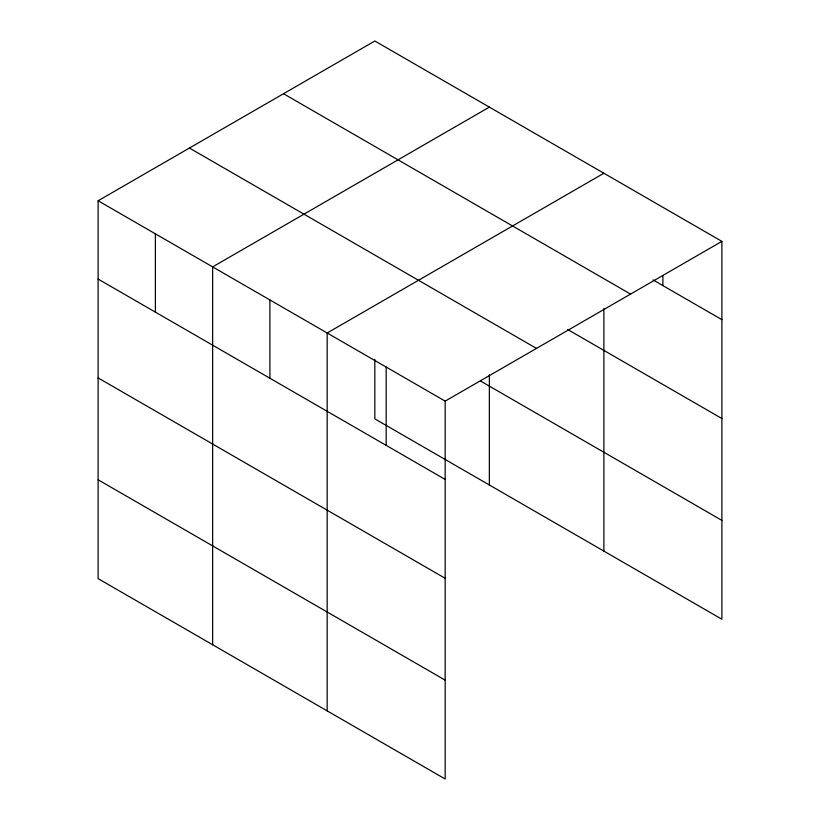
<?xml version="1.0" encoding="UTF-8"?>
<svg xmlns="http://www.w3.org/2000/svg" width="820" height="820" viewBox="0 0 820 820"><rect width="100%" height="100%" fill="white"/><g stroke="black" fill="none" stroke-linecap="round" stroke-linejoin="round"><path stroke-width="1.23" d="M98.113 200.767L445.168 401.123L445.168 779L98.113 578.633L98.113 200.767L374.832 41L721.887 241.367L721.887 619.233L374.832 418.876L374.832 359.303M489.366 107.123L212.647 266.879L212.647 644.756M603.889 173.245L327.17 333.002L327.17 710.878M445.168 401.123L721.887 241.367M653.048 279.928L721.887 319.667M283.515 93.726L630.57 294.093M567.543 329.425L721.887 418.528M189.43 148.041L536.485 348.408M480.551 381.044L721.887 520.382M98.113 279.066L445.168 479.423M98.113 377.917L445.168 578.284M98.113 479.772L445.168 680.139M662.888 275.499L662.888 285.606M603.889 308.576L603.889 551.112M489.366 374.678L489.366 484.989M386.169 367.063L386.169 445.362M269.903 299.946L269.903 378.245M155.38 233.823L155.38 312.123"/></g></svg>
